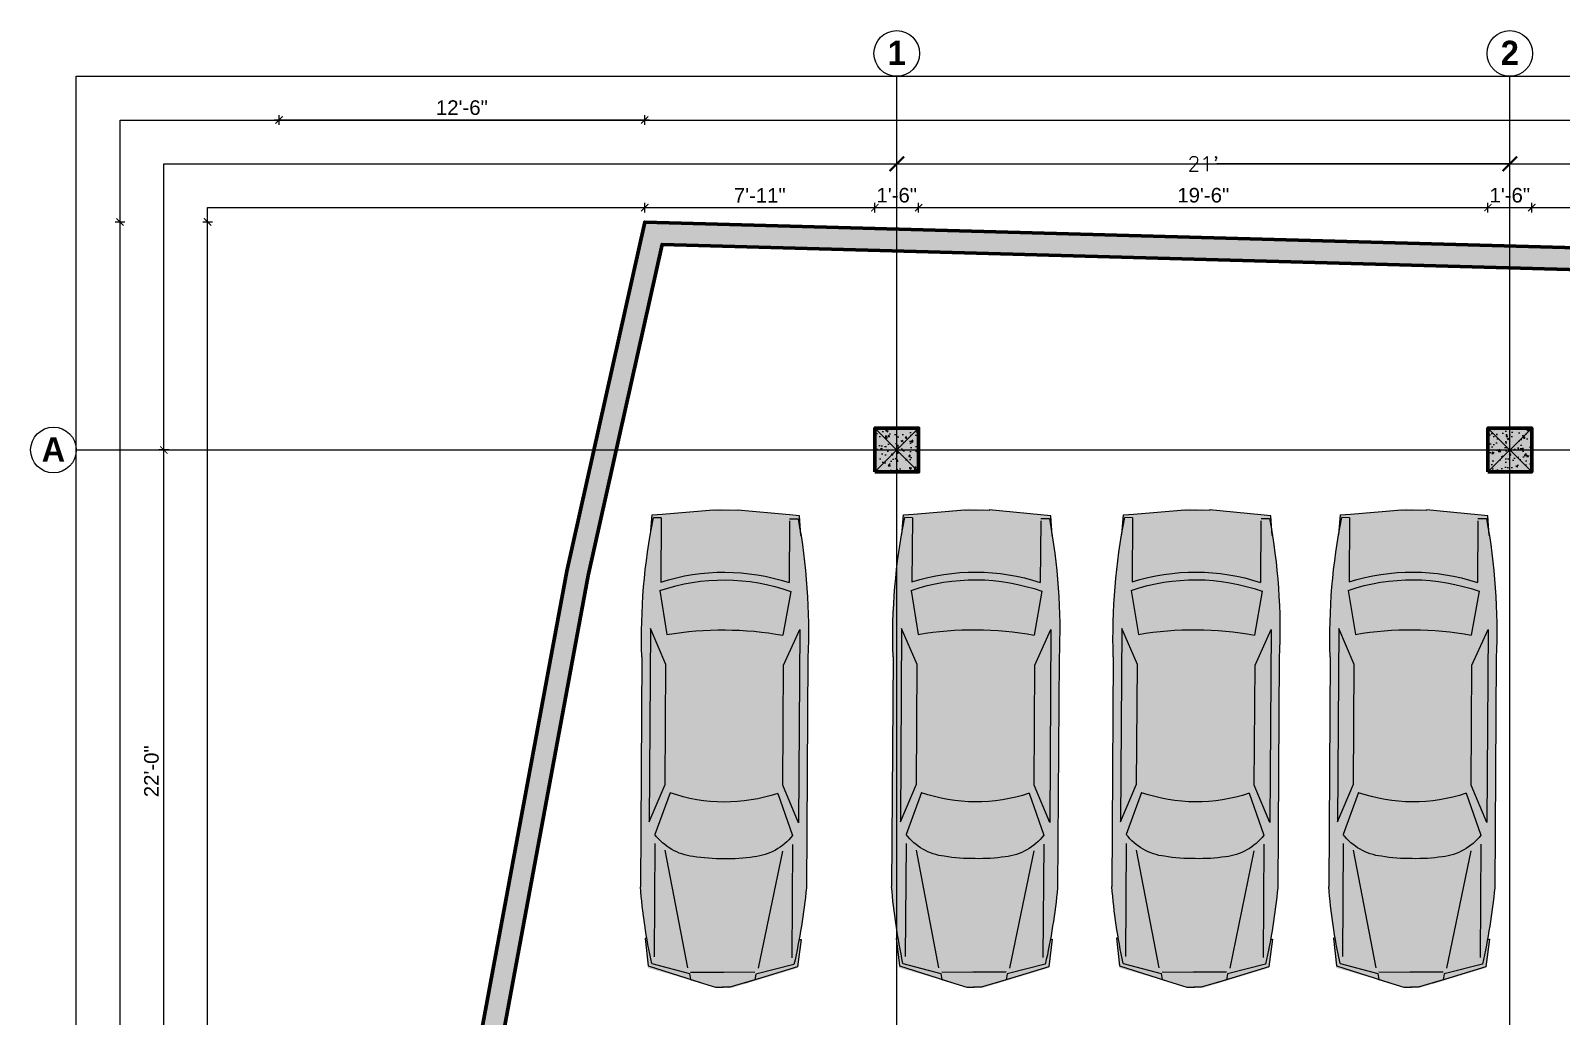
# Model space of a CAD drawing. Header units: feet. Extents: x 109753 to 150441, y 47761 to 75080.
# Drawn here: x 124931 to 125561, y 51160 to 51565 of the extents above; entities that cross this region are included whole.
import ezdxf

# ---------------------------------------------------------------- set-up
doc = ezdxf.new("R2010")
doc.units = ezdxf.units.FT
doc.header["$LTSCALE"] = 50
doc.header["$MEASUREMENT"] = 0
doc.header["$PDMODE"] = 3
doc.header["$PDSIZE"] = -10
doc.linetypes.add('ACAD_ISO04W100', pattern=[30, 24, -3, 0, -3])
doc.linetypes.add('CENTER', pattern=[2, 1.25, -0.25, 0.25, -0.25])
for name, color, linetype, lineweight in [('CENTRELINE', 146, 'CENTER', 18), ('COLUMN', 16, 'Continuous', 40), ('DIMENSION', 5, 'Continuous', 15), ('LK-VEHC-013M', 13, 'Continuous', 5), ('LK-VEHC-025M', 1, 'Continuous', 5), ('LK-VEHC-COLR', 7, 'Continuous', 5), ('WALL', 1, 'Continuous', 60)]:
    doc.layers.add(name, color=color, linetype=linetype, lineweight=lineweight)
doc.layers.add('HACTH', color=251, linetype='Continuous')
doc.styles.get("Standard").update_dxf_attribs({"font": 'txt.shx', "height": 6})
doc.styles.add('STYLUS', font='stylu.ttf')
doc.styles.add('TIMES', font='arial.ttf')
doc.dimstyles.new("1-8'", dxfattribs={"dimtxt": 6, "dimasz": 3, "dimexe": 2, "dimexo": 1, "dimgap": 2, "dimtad": 1, "dimdec": 0, "dimzin": 3, "dimdsep": 46, "dimlunit": 4, "dimtxsty": 'TIMES', "dimblk": 'ARCHTICK', "dimcen": 8, "dimdle": 2, "dimclrt": 7, "dimadec": 0, "dimazin": 0, "dimtfac": 1, "dimtdec": 0, "dimtix": 1, "dimtmove": 0, "dimatfit": 3, "dimfxl": 2, "dimfxlon": 1, "dimarcsym": 0})
doc.dimstyles.get("Standard").update_dxf_attribs({"dimtxt": 9, "dimasz": 6, "dimexe": 0, "dimexo": 0, "dimgap": 0.09, "dimtad": 0, "dimdec": 0, "dimzin": 0, "dimdsep": 46, "dimlunit": 4, "dimtxsty": 'Standard', "dimblk": 'ARCHTICK', "dimblk1": 'OBLIQUE', "dimblk2": 'ARCHTICK', "dimcen": 0.09, "dimadec": 0, "dimazin": 0, "dimtfac": 1, "dimtdec": 0, "dimtofl": 0, "dimtmove": 0, "dimatfit": 3, "dimldrblk": 'ARCHTICK', "dimfxl": 9, "dimfxlon": 1, "dimtolj": 1, "dimtzin": 0, "dimarcsym": 1})

# ---------------------------------------------------------------- blocks, each defined once
blk = doc.blocks.new('_ArchTick')
at = {"color": 0, "linetype": 'ByBlock', "const_width": 0.15}
blk.add_lwpolyline([(-0.5, -0.5), (0.5, 0.5)], dxfattribs=at)
blk = doc.blocks.new('*D873')
at = {"layer": 'Defpoints', "color": 0, "transparency": 16777216}
for p in [(125539.3277109663, 51510.65610774327), (125287.3277109663, 51402.02433463007), (125539.3277109663, 51402.02433463007)]:
    blk.add_point(p, dxfattribs=at)
at = {"layer": 'DIMENSION', "color": 0, "lineweight": -2, "transparency": 16777216}
for p, q in [((125287.3277109663, 51501.65610774327), (125287.3277109663, 51510.65610774327)), ((125287.3277109663, 51510.65610774327), (125407.7377109663, 51510.65610774327)), ((125539.3277109663, 51510.65610774327), (125418.9177109663, 51510.65610774327)), ((125539.3277109663, 51501.65610774327), (125539.3277109663, 51510.65610774327))]:
    blk.add_line(p, q, dxfattribs=at)
at = {"layer": 'DIMENSION', "color": 0, "lineweight": -2, "transparency": 16777216, "xscale": 6, "yscale": 6, "zscale": 6, "rotation": 180}
blk.add_blockref('_ArchTick', (125287.3277109663, 51510.65610774327), dxfattribs=at)
at = {"layer": 'DIMENSION', "color": 0, "lineweight": -2, "transparency": 16777216, "xscale": 6, "yscale": 6, "zscale": 6}
blk.add_blockref('_ArchTick', (125539.3277109663, 51510.65610774327), dxfattribs=at)
at = {"layer": 'DIMENSION', "color": 0, "transparency": 16777216, "insert": (125413.3277109663, 51510.65610774327), "char_height": 6, "attachment_point": 5}
blk.add_mtext("\\A1;21'", dxfattribs=at)
blk = doc.blocks.new('_Oblique')
at = {"color": 0, "linetype": 'ByBlock', "lineweight": -2}
blk.add_line((-0.5, -0.5), (0.5, 0.5), dxfattribs=at)
blk = doc.blocks.new('*D874')
at = {"layer": 'Defpoints', "color": 0, "transparency": 16777216}
for p in [(125803.2465866081, 51510.65610774327), (125539.3277109663, 51402.02433463007), (125803.2465866081, 51402.02433463007)]:
    blk.add_point(p, dxfattribs=at)
at = {"layer": 'DIMENSION', "color": 0, "lineweight": -2, "transparency": 16777216}
for p, q in [((125537.3277109663, 51510.65610774327), (125805.2465866081, 51510.65610774327)), ((125539.3277109663, 51508.65610774327), (125539.3277109663, 51512.65610774327)), ((125803.2465866081, 51508.65610774327), (125803.2465866081, 51512.65610774327))]:
    blk.add_line(p, q, dxfattribs=at)
at = {"layer": 'DIMENSION', "color": 0, "lineweight": -2, "transparency": 16777216, "xscale": 3, "yscale": 3, "zscale": 3, "rotation": 180}
blk.add_blockref('_ArchTick', (125539.3277109663, 51510.65610774327), dxfattribs=at)
at = {"layer": 'DIMENSION', "color": 0, "lineweight": -2, "transparency": 16777216, "xscale": 3, "yscale": 3, "zscale": 3}
blk.add_blockref('_ArchTick', (125803.2465866081, 51510.65610774327), dxfattribs=at)
at = {"layer": 'DIMENSION', "color": 7, "transparency": 16777216, "insert": (125671.2871487872, 51515.7195456696), "char_height": 6, "attachment_point": 5, "style": 'TIMES'}
blk.add_mtext('22\'-0"', dxfattribs=at)
blk = doc.blocks.new('*D886')
at = {"layer": 'Defpoints', "color": 0, "transparency": 16777216}
for p in [(124986.0557286407, 51393.0243346301), (125278.3277109664, 51393.0243346301), (125278.3277109664, 51128.90618864393)]:
    blk.add_point(p, dxfattribs=at)
at = {"layer": 'DIMENSION', "color": 0, "lineweight": -2, "transparency": 16777216}
for p, q in [((124986.0557286407, 51126.90618864393), (124986.0557286407, 51395.0243346301)), ((124988.0557286407, 51393.0243346301), (124984.0557286407, 51393.0243346301)), ((124988.0557286407, 51128.90618864393), (124984.0557286407, 51128.90618864393))]:
    blk.add_line(p, q, dxfattribs=at)
at = {"layer": 'DIMENSION', "color": 0, "lineweight": -2, "transparency": 16777216, "xscale": 3, "yscale": 3, "zscale": 3}
for p, rotation in [((124986.0557286407, 51393.0243346301), 90), ((124986.0557286407, 51128.90618864393), 270)]:
    blk.add_blockref('_ArchTick', p, dxfattribs=dict(at, rotation=rotation))
at = {"layer": 'DIMENSION', "color": 7, "transparency": 16777216, "insert": (124980.9922907143, 51260.96526163696), "char_height": 6, "attachment_point": 5, "rotation": 90, "style": 'TIMES'}
blk.add_mtext('22\'-0"', dxfattribs=at)
blk = doc.blocks.new('*D887')
at = {"layer": 'Defpoints', "color": 0, "transparency": 16777216}
for p in [(126079.3277109663, 51528.65610774327), (125183.7131148961, 51486.73449358177), (126079.3277109663, 51462.02433463007)]:
    blk.add_point(p, dxfattribs=at)
at = {"layer": 'DIMENSION', "color": 0, "lineweight": -2, "transparency": 16777216}
for p, q in [((125181.7131148961, 51528.65610774327), (126081.3277109663, 51528.65610774327)), ((125183.7131148961, 51526.65610774327), (125183.7131148961, 51530.65610774327)), ((126079.3277109663, 51526.65610774327), (126079.3277109663, 51530.65610774327))]:
    blk.add_line(p, q, dxfattribs=at)
at = {"layer": 'DIMENSION', "color": 0, "lineweight": -2, "transparency": 16777216, "xscale": 3, "yscale": 3, "zscale": 3, "rotation": 180}
blk.add_blockref('_ArchTick', (125183.7131148961, 51528.65610774327), dxfattribs=at)
at = {"layer": 'DIMENSION', "color": 0, "lineweight": -2, "transparency": 16777216, "xscale": 3, "yscale": 3, "zscale": 3}
blk.add_blockref('_ArchTick', (126079.3277109663, 51528.65610774327), dxfattribs=at)
at = {"layer": 'DIMENSION', "color": 7, "transparency": 16777216, "insert": (125631.5204129312, 51533.7195456696), "char_height": 6, "attachment_point": 5, "style": 'TIMES'}
blk.add_mtext('74\'-8"', dxfattribs=at)
blk = doc.blocks.new('*D890')
at = {"layer": 'Defpoints', "color": 0, "transparency": 16777216}
for p in [(124968.0557286407, 51486.7344935818), (125183.7131148961, 51486.7344935818), (125033.4282013022, 50687.66989667164)]:
    blk.add_point(p, dxfattribs=at)
at = {"layer": 'DIMENSION', "color": 0, "lineweight": -2, "transparency": 16777216}
for p, q in [((124970.0557286407, 51486.7344935818), (124966.0557286407, 51486.7344935818)), ((124968.0557286407, 50685.66989667164), (124968.0557286407, 51488.7344935818)), ((124970.0557286407, 50687.66989667164), (124966.0557286407, 50687.66989667164))]:
    blk.add_line(p, q, dxfattribs=at)
at = {"layer": 'DIMENSION', "color": 0, "lineweight": -2, "transparency": 16777216, "xscale": 3, "yscale": 3, "zscale": 3}
for p, rotation in [((124968.0557286407, 51486.7344935818), 90), ((124968.0557286407, 50687.66989667164), 270)]:
    blk.add_blockref('_ArchTick', p, dxfattribs=dict(at, rotation=rotation))
at = {"layer": 'DIMENSION', "color": 7, "transparency": 16777216, "insert": (124962.9922907144, 51087.20219512667), "char_height": 6, "attachment_point": 5, "rotation": 90, "style": 'TIMES'}
blk.add_mtext('66\'-7"', dxfattribs=at)
blk = doc.blocks.new('*D902')
at = {"layer": 'Defpoints', "color": 0, "transparency": 16777216}
for p in [(125004.0557286403, 51486.7344935818), (125183.7131148961, 51486.7344935818), (125033.4282013022, 50687.66989667164)]:
    blk.add_point(p, dxfattribs=at)
at = {"layer": 'DIMENSION', "color": 0, "lineweight": -2, "transparency": 16777216}
for p, q in [((125006.0557286403, 51486.7344935818), (125002.0557286403, 51486.7344935818)), ((125004.0557286403, 50685.66989667164), (125004.0557286403, 51488.7344935818)), ((125006.0557286403, 50687.66989667164), (125002.0557286403, 50687.66989667164))]:
    blk.add_line(p, q, dxfattribs=at)
at = {"layer": 'DIMENSION', "color": 0, "lineweight": -2, "transparency": 16777216, "xscale": 3, "yscale": 3, "zscale": 3}
for p, rotation in [((125004.0557286403, 51486.7344935818), 90), ((125004.0557286403, 50687.66989667164), 270)]:
    blk.add_blockref('_ArchTick', p, dxfattribs=dict(at, rotation=rotation))
at = {"layer": 'DIMENSION', "color": 7, "transparency": 16777216, "insert": (124998.9922907139, 51087.20219512667), "char_height": 6, "attachment_point": 5, "rotation": 90, "style": 'TIMES'}
blk.add_mtext('66\'-7"', dxfattribs=at)
blk = doc.blocks.new('*D903')
at = {"layer": 'Defpoints', "color": 0, "transparency": 16777216}
for p in [(125278.3277109663, 51492.65610774327), (125183.7131148961, 51486.73449358177), (125278.3277109663, 51486.73449358188)]:
    blk.add_point(p, dxfattribs=at)
at = {"layer": 'DIMENSION', "color": 0, "lineweight": -2, "transparency": 16777216}
for p, q in [((125181.7131148961, 51492.65610774327), (125280.3277109663, 51492.65610774327)), ((125183.7131148961, 51490.65610774327), (125183.7131148961, 51494.65610774327)), ((125278.3277109663, 51490.65610774327), (125278.3277109663, 51494.65610774327))]:
    blk.add_line(p, q, dxfattribs=at)
at = {"layer": 'DIMENSION', "color": 0, "lineweight": -2, "transparency": 16777216, "xscale": 3, "yscale": 3, "zscale": 3, "rotation": 180}
blk.add_blockref('_ArchTick', (125183.7131148961, 51492.65610774327), dxfattribs=at)
at = {"layer": 'DIMENSION', "color": 0, "lineweight": -2, "transparency": 16777216, "xscale": 3, "yscale": 3, "zscale": 3}
blk.add_blockref('_ArchTick', (125278.3277109663, 51492.65610774327), dxfattribs=at)
at = {"layer": 'DIMENSION', "color": 7, "transparency": 16777216, "insert": (125231.0204129312, 51497.66838605159), "char_height": 6, "attachment_point": 5, "style": 'TIMES'}
blk.add_mtext('7\'-11"', dxfattribs=at)
blk = doc.blocks.new('*D904')
at = {"layer": 'Defpoints', "color": 0, "transparency": 16777216}
for p in [(125296.3277109663, 51492.65610774327), (125278.3277109663, 51486.73449358188), (125296.3277109663, 51402.02433463007)]:
    blk.add_point(p, dxfattribs=at)
at = {"layer": 'DIMENSION', "color": 0, "lineweight": -2, "transparency": 16777216}
for p, q in [((125278.3277109663, 51490.65610774327), (125278.3277109663, 51494.65610774327)), ((125278.3277109663, 51492.65610774327), (125296.3277109663, 51492.65610774327)), ((125296.3277109663, 51490.65610774327), (125296.3277109663, 51494.65610774327))]:
    blk.add_line(p, q, dxfattribs=at)
at = {"layer": 'DIMENSION', "color": 7, "transparency": 16777216, "insert": (125287.3277109663, 51497.7195456696), "char_height": 6, "attachment_point": 5, "style": 'TIMES'}
blk.add_mtext('1\'-6"', dxfattribs=at)
blk = doc.blocks.new('*D905')
at = {"layer": 'Defpoints', "color": 0, "transparency": 16777216}
for p in [(125530.3277109663, 51492.65610774327), (125296.3277109663, 51402.02433463007), (125530.3277109663, 51402.02433463007)]:
    blk.add_point(p, dxfattribs=at)
at = {"layer": 'DIMENSION', "color": 0, "lineweight": -2, "transparency": 16777216}
for p, q in [((125294.3277109663, 51492.65610774327), (125532.3277109663, 51492.65610774327)), ((125296.3277109663, 51490.65610774327), (125296.3277109663, 51494.65610774327)), ((125530.3277109663, 51490.65610774327), (125530.3277109663, 51494.65610774327))]:
    blk.add_line(p, q, dxfattribs=at)
at = {"layer": 'DIMENSION', "color": 0, "lineweight": -2, "transparency": 16777216, "xscale": 3, "yscale": 3, "zscale": 3, "rotation": 180}
blk.add_blockref('_ArchTick', (125296.3277109663, 51492.65610774327), dxfattribs=at)
at = {"layer": 'DIMENSION', "color": 0, "lineweight": -2, "transparency": 16777216, "xscale": 3, "yscale": 3, "zscale": 3}
blk.add_blockref('_ArchTick', (125530.3277109663, 51492.65610774327), dxfattribs=at)
at = {"layer": 'DIMENSION', "color": 7, "transparency": 16777216, "insert": (125413.3277109663, 51497.7195456696), "char_height": 6, "attachment_point": 5, "style": 'TIMES'}
blk.add_mtext('19\'-6"', dxfattribs=at)
blk = doc.blocks.new('*D906')
at = {"layer": 'Defpoints', "color": 0, "transparency": 16777216}
for p in [(125548.3277109663, 51492.65610774327), (125530.3277109663, 51402.02433463007), (125548.3277109663, 51402.02433463007)]:
    blk.add_point(p, dxfattribs=at)
at = {"layer": 'DIMENSION', "color": 0, "lineweight": -2, "transparency": 16777216}
for p, q in [((125530.3277109663, 51490.65610774327), (125530.3277109663, 51494.65610774327)), ((125530.3277109663, 51492.65610774327), (125548.3277109663, 51492.65610774327)), ((125548.3277109663, 51490.65610774327), (125548.3277109663, 51494.65610774327))]:
    blk.add_line(p, q, dxfattribs=at)
at = {"layer": 'DIMENSION', "color": 7, "transparency": 16777216, "insert": (125539.3277109663, 51497.7195456696), "char_height": 6, "attachment_point": 5, "style": 'TIMES'}
blk.add_mtext('1\'-6"', dxfattribs=at)
blk = doc.blocks.new('*D907')
at = {"layer": 'Defpoints', "color": 0, "transparency": 16777216}
for p in [(125794.2465866081, 51492.65610774327), (125548.3277109663, 51402.02433463007), (125794.2465866081, 51402.02433463007)]:
    blk.add_point(p, dxfattribs=at)
at = {"layer": 'DIMENSION', "color": 0, "lineweight": -2, "transparency": 16777216}
for p, q in [((125546.3277109663, 51492.65610774327), (125796.2465866081, 51492.65610774327)), ((125548.3277109663, 51490.65610774327), (125548.3277109663, 51494.65610774327)), ((125794.2465866081, 51490.65610774327), (125794.2465866081, 51494.65610774327))]:
    blk.add_line(p, q, dxfattribs=at)
at = {"layer": 'DIMENSION', "color": 0, "lineweight": -2, "transparency": 16777216, "xscale": 3, "yscale": 3, "zscale": 3, "rotation": 180}
blk.add_blockref('_ArchTick', (125548.3277109663, 51492.65610774327), dxfattribs=at)
at = {"layer": 'DIMENSION', "color": 0, "lineweight": -2, "transparency": 16777216, "xscale": 3, "yscale": 3, "zscale": 3}
blk.add_blockref('_ArchTick', (125794.2465866081, 51492.65610774327), dxfattribs=at)
at = {"layer": 'DIMENSION', "color": 7, "transparency": 16777216, "insert": (125671.2871487872, 51497.7195456696), "char_height": 6, "attachment_point": 5, "style": 'TIMES'}
blk.add_mtext('20\'-6"', dxfattribs=at)
blk = doc.blocks.new('*D924')
at = {"layer": 'Defpoints', "color": 0, "transparency": 16777216}
for p in [(125033.4282013021, 51528.65610774327), (125183.7131148961, 51486.73449358177), (125033.4282013021, 50687.66989667161)]:
    blk.add_point(p, dxfattribs=at)
at = {"layer": 'DIMENSION', "color": 0, "lineweight": -2, "transparency": 16777216}
for p, q in [((125185.7131148961, 51528.65610774327), (125031.4282013021, 51528.65610774327)), ((125033.4282013021, 51526.65610774327), (125033.4282013021, 51530.65610774327)), ((125183.7131148961, 51526.65610774327), (125183.7131148961, 51530.65610774327))]:
    blk.add_line(p, q, dxfattribs=at)
at = {"layer": 'DIMENSION', "color": 0, "lineweight": -2, "transparency": 16777216, "xscale": 3, "yscale": 3, "zscale": 3, "rotation": 180}
blk.add_blockref('_ArchTick', (125033.4282013021, 51528.65610774327), dxfattribs=at)
at = {"layer": 'DIMENSION', "color": 0, "lineweight": -2, "transparency": 16777216, "xscale": 3, "yscale": 3, "zscale": 3}
blk.add_blockref('_ArchTick', (125183.7131148961, 51528.65610774327), dxfattribs=at)
at = {"layer": 'DIMENSION', "color": 7, "transparency": 16777216, "insert": (125108.5706580991, 51533.7195456696), "char_height": 6, "attachment_point": 5, "style": 'TIMES'}
blk.add_mtext('12\'-6"', dxfattribs=at)
blk = doc.blocks.new('*U559')
at = {"layer": 'LK-VEHC-COLR', "true_color": 0x005194, "transparency": 33554508}
h = blk.add_hatch(color=154, dxfattribs=at)
h.dxf.hatch_style = 1
h.paths.add_polyline_path([(-25.75213022576508, 34.91884481146121), (-42.26832162663942, 35.02302258811727, 0.01430996461040831), (-56.78740247539452, 34.22631918383806), (-64.04236246976748, 33.51464944875321, 0.01359673957397087), (-77.72495420964519, 31.59597815946205), (-79.57703569288111, 31.45157919517293), (-85.33019990116945, 30.81197965707514), (-85.63882366552403, 26.79762010473211), (-85.65643963351272, 26.60177726209595), (-85.65643963351272, 25.71135338127563), (-87.99252476292759, 3.506093420982655), (-87.60317734777868, -5.843489360451031), (-85.2670922183638, -28.43831547339645), (-85.26709221836381, -30.78249489650047), (-77.72495420964557, -31.37052351556619, 0.007042589773804127), (-70.65057343839433, -32.45726969153014), (-49.73267678234605, -34.49209566329057, 0.003653844471798119), (-46.023479548878, -34.67137098649982), (70.90030584155829, -34.67137098649983, 0.005249798535519758), (76.22012046424663, -34.13222284144931), (79.08895889362381, -33.79452299645727, 0.01313141691335219), (92.3133507771629, -31.8079254413691), (92.3133507771629, -32.33397504703067), (93.4433892135323, -32.33397504703067), (104.3451181147416, -31.16527756551728), (112.9107618865362, -3.506094397424791), (112.5214144713875, 3.116527268330683), (104.7344655298903, 31.55484274172726), (92.3133507771629, 32.28590604928306), (92.3133507771629, 32.03338008526483, 0.02146020927456215), (70.65636880234648, 34.91884481146121)])
h.paths.add_polyline_path([(27.69171155586878, -24.5578266057521), (43.41048860950241, -31.19836846138492), (-37.62853956632808, -31.19836846138491), (-22.60837491539836, -24.5578266057521)], flags=16)
h.paths.add_polyline_path([(31.19074532912214, 22.68841027346849), (48.7095104534037, 28.97224696900185, -0.2037848478627256), (57.81809721554799, 12.9043723376806, -0.04670600568767259), (58.69412905926497, -0.01802310301409986, -0.04625310885510214), (57.81809721554798, -12.67891769378478, -0.2037848478627262), (48.70951045340369, -28.74679232510608), (31.15680274369669, -22.45078070386737, 0.1659889442403227)], flags=16)
h.paths.add_polyline_path([(-22.60837491539837, 24.78328124964787), (-37.62853956632807, 31.4238231052807), (43.41048860950239, 31.42382310528069), (27.69171155586877, 24.78328124964787)], flags=16)
h.paths.add_polyline_path([(-35.18339665866549, -24.20832428166135), (-53.57999634602557, -27.33402881795479, -0.1693776825635575), (-53.60017893650971, 27.56291261809153), (-35.1833966586665, 24.43377892555731, 0.08627177125620375)], flags=16)
h.paths.add_polyline_path([(109.4063211142709, -13.37759749005436), (109.9533096239551, -11.62625190302512), (109.4293521344032, -13.3737568390318)], flags=16)
at = {"layer": 'LK-VEHC-COLR', "true_color": 0x848589, "transparency": 33554508}
h = blk.add_hatch(color=252, dxfattribs=at)
h.dxf.hatch_style = 1
h.paths.add_polyline_path([(-35.18339665866648, 24.43377892555731), (-53.60017893650969, 27.56291261809153, 0.1693776825635575), (-53.57999634602557, -27.3340288179548), (-35.18339665866557, -24.20832428166137, -0.08627177125620378)])
at = {"layer": 'LK-VEHC-COLR', "true_color": 0x5c5d60, "transparency": 33554508}
h = blk.add_hatch(color=251, dxfattribs=at)
h.dxf.hatch_style = 1
h.paths.add_polyline_path([(27.69171155586878, 24.78328124964787), (43.41048860950242, 31.42382310528069), (-37.62853956632807, 31.42382310528069), (-22.60837491539836, 24.78328124964787)])
at = {"layer": 'LK-VEHC-COLR', "true_color": 0x848589, "transparency": 33554508}
h = blk.add_hatch(color=252, dxfattribs=at)
h.dxf.hatch_style = 1
h.paths.add_polyline_path([(31.1568027436967, -22.45078070386737), (48.70951045340369, -28.74679232510609, 0.2037848478627205), (57.8180972155479, -12.67891769378528, 0.04625310885510098), (58.69412905926496, -0.01802310301492316, 0.04670600568767631), (57.81809721554795, 12.9043723376808, 0.2037848478627233), (48.70951045340369, 28.97224696900185), (31.19074532912215, 22.6884102734685, -0.1659889442403227)])
at = {"layer": 'LK-VEHC-COLR', "true_color": 0x5c5d60, "transparency": 33554508}
h = blk.add_hatch(color=251, dxfattribs=at)
h.dxf.hatch_style = 1
h.paths.add_polyline_path([(43.41048860950242, -31.19836846138492), (27.69171155586877, -24.5578266057521), (-22.60837491539837, -24.5578266057521), (-37.62853956632807, -31.19836846138491)])
at = {"layer": 'LK-VEHC-013M', "transparency": 33554516}
for p, q in [((92.3133507771629, 32.82183163427975), (103.840453916374, 31.42382310528068)), ((92.3133507771629, 32.12282698609783), (92.3133507771629, 32.82183163427975)), ((-85.63882366552389, 26.79762010473337), (-87.57922449404896, 5.225509258690414)), ((-85.31542344380296, 31.00418135905034), (-85.63882366552389, 26.79762010473337)), ((-77.01481909109975, 31.65134439283316), (-85.31542344380296, 31.00418135905034)), ((-84.08625832452482, 27.22137004347929), (-57.14610144048902, 27.22137004347929)), ((-53.60017893650969, 27.56291261809153), (-35.18339665866552, 24.43377892555714)), ((-37.62853956632807, 31.42382310528069), (43.41048860950241, 31.42382310528069)), ((-22.60837491539837, 24.78328124964787), (-37.62853956632807, 31.42382310528069)), ((43.41048860950241, 31.42382310528069), (27.69171155586878, 24.78328124964787)), ((31.18477306758723, 22.68626807246732), (48.70951045340369, 28.97224696900185)), ((52.49244884105099, 28.97730760400941), (99.99808620330361, 28.9773076040094)), ((103.840453916374, 31.42382310528068), (110.8265769398109, 9.055682804475275)), ((27.69171155586878, 24.78328124964787), (-22.60837491539837, 24.78328124964787)), ((55.28689795006562, 24.78328124964787), (104.539066319078, 14.99722001192639)), ((106.2855968240367, 13.59921148292755), (106.2855968240367, -0.3808761091554581)), ((-87.57922449404896, 5.225509258690414), (-87.47142458740882, -5.262652881299568)), ((106.2855968240367, -13.37375683903179), (106.2855968240367, 0.6063307530512182)), ((-85.63882366552389, -26.57216546083759), (-87.57922449404896, -5.00005461479463)), ((103.840453916374, -31.19836846138492), (110.8265769398109, -8.830228160579516)), ((55.28689795006562, -24.5578266057521), (104.539066319078, -14.77176536803064)), ((-53.57999634602555, -27.33402881795479), (-35.18339665866552, -24.20832428166136)), ((-22.60837491539837, -24.5578266057521), (-37.62853956632807, -31.19836846138491)), ((27.69171155586878, -24.5578266057521), (-22.60837491539837, -24.5578266057521)), ((43.41048860950241, -31.19836846138492), (27.69171155586878, -24.5578266057521)), ((31.1568027436967, -22.45078070386737), (48.70951045340369, -28.74679232510609)), ((-85.31542344380296, -30.77872671515456), (-85.63882366552389, -26.57216546083759)), ((-77.01481909109975, -31.42588974893738), (-85.31542344380296, -30.77872671515456)), ((-83.15208466103718, -26.5907320968206), (-57.25850591703215, -26.5907320968206)), ((-37.62853956632808, -31.19836846138491), (43.41048860950241, -31.19836846138492)), ((52.49244884105099, -28.75185296011364), (99.99808620330361, -28.75185296011364)), ((92.3133507771629, -32.59637699038399), (103.840453916374, -31.19836846138492)), ((92.3133507771629, -31.89737234220207), (92.3133507771629, -32.59637699038399))]:
    blk.add_line(p, q, dxfattribs=at)
for centre, radius, start, end in [((25.11274571196543, 0.1433766096160965), 86.60101421608813, 161.7794725705643, 197.9811651863156), ((25.11274571196543, 0.1433766096160965), 83.351997346414, 160.7942902840444, 199.2478387370644), ((34.3705889442092, 10.22808873162876), 23.59974868668143, 6.511524289010805, 52.58470467935606), ((104.723516569786, 0.112727321950733), 142.0051334291089, 170.1384008920261, 189.8615991079762), ((-34.938311485452, 0.1685280176232048), 69.85840859912508, 341.1078424244241, 18.80599003548548), ((-10.76180906988715, 1.76432866201079), 69.47880338070667, 358.5300201955237, 9.22647479978037), ((-10.03015354635772, -1.62361121292497), 68.74303552241622, 350.7454613572963, 1.338343407950403), ((34.3705889442092, -10.00263408773299), 23.59974868668143, 307.4152953206439, 353.4884757109892)]:
    blk.add_arc(centre, radius, start, end, dxfattribs=at)
at = {"layer": 'LK-VEHC-025M', "transparency": 33554516}
for p, q in [((-25.75213022576508, 34.91884481146121), (70.65636880234717, 34.91884481146121)), ((-84.08625832452482, 27.22137004347929), (-84.0862583245248, 30.44345688166036)), ((102.8138034013857, 29.94424038071445), (106.9683317002535, 14.00961104806559)), ((106.9683317002535, 14.00961104806559), (109.4293521344032, 13.59921148292755)), ((109.4293521344032, 13.59921148292755), (112.5731079465706, 3.114145597024155)), ((112.5731079465706, 3.114145597024155), (112.5731079465706, -0.03137455242927679)), ((112.5731079465706, -2.888690953128396), (112.5731079465706, 0.2568291963250362)), ((109.4293521344032, -13.37375683903179), (112.5731079465706, -2.888690953128396)), ((102.8138034013857, -29.7187857368187), (106.9683317002535, -13.78415640416984)), ((106.9683317002535, -13.78415640416984), (109.4293521344032, -13.37375683903179)), ((-84.0862583245248, -26.6548397829358), (-84.0862583245248, -30.21800223776458)), ((-25.75213022576509, -34.69339016756544), (70.65636880234717, -34.69339016756545))]:
    blk.add_line(p, q, dxfattribs=at)
for centre, radius, start, end in [((-35.61202995505847, -218.9767197867611), 254.0869444605955, 87.77606629385332, 100.9981975881219), ((47.88621431882619, -218.6999937906182), 254.6389507303842, 77.54294864864436, 84.86968229666027), ((-35.61202995505845, 219.2021744306569), 254.0869444605955, 259.001802411878, 272.2239337061466), ((47.88621431882622, 218.925448434514), 254.6389507303842, 275.1303177033397, 282.4570513513556)]:
    blk.add_arc(centre, radius, start, end, dxfattribs=at)
blk = doc.blocks.new('A$Cb5c74cea')
at = {"true_color": 0xffffff, "transparency": 33554687}
h = blk.add_hatch(color=7, dxfattribs=at)
h.dxf.hatch_style = 1
h.paths.add_polyline_path([(-9, -9), (9, -9), (9, 9), (-9, 9)])
at = {"layer": 'HACTH', "transparency": 33554623}
h = blk.add_hatch(dxfattribs=at)
h.set_pattern_fill('AR-CONC', color=256)
h.set_pattern_definition([(49.99999999999999, (-126497.0296379852, -50480.55175068545), (7.172601826007535, -0.6275213498259511), [0.75, -8.25]), (355, (-126497.0296379852, -50480.55175068545), (-1.38751333613, 7.521921337000118), [0.6, -6.6]), (100.45144446, (-126496.4319211752, -50480.60404412545), (5.78508846727112, 6.894399909686294), [0.6374019199999997, -7.011421119999998]), (46.18420000000001, (-126497.0296379852, -50478.55175068545), (10.67241330671572, -1.655192807930765), [1.125, -12.375]), (96.63563549, (-126496.1402705352, -50478.68968375545), (9.346619456742284, 9.741186007745505), [0.95610342, -10.5171376]), (351.1841639899999, (-126497.0296379852, -50478.55175068545), (9.346619450547731, 9.741186002699902), [0.9, -9.90000001]), (21, (-126496.0296379852, -50479.05175068545), (5.969070521184617, -4.026188906653388), [0.75, -8.25]), (326.0000000000001, (-126496.0296379852, -50479.05175068545), (2.433153319215817, 7.25150045046853), [0.6, -6.6]), (71.45144474, (-126495.5322154452, -50479.38726642545), (8.402223767299711, 3.225311528063538), [0.6374019000000001, -7.01142112]), (37.50000000000001, (-126497.0296379852, -50480.55175068545), (0.1215985531729067, 3.328938538313115), [0, -6.52, 0, -6.7, 0, -6.625]), (7.499999999999999, (-126497.0296379852, -50480.55175068545), (2.630695374421486, 3.944117118823602), [0, -3.82, 0, -6.37, 0, -2.525]), (327.5, (-126499.2596379852, -50480.55175068545), (5.33822436172409, -0.2255487173437976), [0, -2.5, 0, -7.8, 0, -10.35]), (317.5, (-126500.2596379852, -50480.55175068545), (5.831861693423862, 1.001049823323177), [0, -3.25, 0, -5.18, 0, -7.35])])
h.paths.add_polyline_path([(-9, -9), (9, -9), (9, 9), (-9, 9)])
at = {"layer": 'COLUMN'}
blk.add_lwpolyline([(-9, -9), (9, -9), (9, 9), (-9, 9)], close=True, dxfattribs=at)
at = {"layer": 'Defpoints', "color": 18, "true_color": 0x000000}
for p, q in [((-9, -9), (9, 9)), ((-9, 9), (9, -9))]:
    blk.add_line(p, q, dxfattribs=at)

msp = doc.modelspace()

# ---------------------------------------------------------------- hatches: boundary and pattern name
at = {"layer": 'HACTH', "true_color": 0x000000, "transparency": 33554623}
h = msp.add_hatch(dxfattribs=at)
h.set_pattern_fill('AR-CONC', color=18)
h.set_pattern_definition([(49.99999999999999, (0, 0), (7.172601826007535, -0.6275213498259511), [0.75, -8.25]), (355, (0, 0), (-1.38751333613, 7.521921337000118), [0.6, -6.6]), (100.45144446, (0.597716810007114, -0.05229343999963021), (5.78508846727112, 6.894399909686294), [0.6374019199999996, -7.011421119999997]), (46.18420000000001, (0, 2), (10.67241330671572, -1.655192807930765), [1.125, -12.375]), (96.63563549, (0.8893674499995541, 1.862066929999855), (9.346619456742284, 9.741186007745505), [0.95610342, -10.5171376]), (351.1841639899999, (0, 2), (9.346619450547731, 9.741186002699902), [0.9, -9.90000001]), (21, (1, 1.5), (5.969070521184617, -4.026188906653388), [0.75, -8.25]), (326.0000000000001, (1, 1.5), (2.433153319215817, 7.25150045046853), [0.6, -6.6]), (71.45144474, (1.49742253999284, 1.164484259999881), (8.402223767299711, 3.225311528063538), [0.6374019000000001, -7.01142112]), (37.50000000000001, (0, 0), (0.1215985531729067, 3.328938538313115), [0, -6.52, 0, -6.7, 0, -6.625]), (7.499999999999999, (0, 0), (2.630695374421486, 3.944117118823602), [0, -3.82, 0, -6.37, 0, -2.525]), (327.5, (-2.229999999995925, 0), (5.33822436172409, -0.2255487173437976), [0, -2.5, 0, -7.8, 0, -10.35]), (317.5, (-3.229999999995925, 0), (5.831861693423862, 1.001049823323177), [0, -3.25, 0, -5.18, 0, -7.35])])
h.paths.add_polyline_path([(125266.3277109663, 50696.66989667161), (125043.9809458204, 50696.66989667161), (125062.6238525661, 50813.30890695886), (125160.4741741522, 51341.47104355223), (125190.8789802965, 51477.53336131021), (126070.4037051281, 51453.26712464112), (126071.533657, 51323.64002339408), (126072.0144693975, 50646.41240751449), (126069.3793021715, 50575.31835725093), (126069.6723502297, 50480.70773193306), (126019.3277109663, 50480.55179385816), (126019.3277109663, 50471.55175068545), (126078.7001836288, 50471.73565167717), (126078.3798186458, 50575.16555174274), (126081.0145877785, 50646.24886186776), (126080.5336291511, 51323.68244369251), (126079.3277109663, 51462.02433463007), (125183.7131148961, 51486.73449358177), (125151.6548203863, 51343.27277132461), (125053.7541974252, 50814.83912533472), (125033.4282013022, 50687.66989667161), (125266.3277109663, 50687.66989667161)])

# ---------------------------------------------------------------- linework, layer by layer
at = {"linetype": 'ACAD_ISO04W100', "ltscale": 3}
for p, q in [((125287.3277109663, 50387.71833809125), (125287.3277109663, 51546.65610774327)), ((125539.3277109663, 50387.71833809125), (125539.3277109663, 51546.65610774327))]:
    msp.add_line(p, q, dxfattribs=at)
for centre in [(125287.3277109663, 51556.03110774327), (125539.3277109663, 51556.03110774327), (124940.6807286397, 51393.02433463007)]:
    msp.add_circle(centre, 9.375000000000002)
at = {"layer": 'CENTRELINE', "ltscale": 35}
msp.add_line((124950.0557286397, 51393.02433463007), (126163.3277109663, 51393.02433463007), dxfattribs=at)
at = {"layer": 'Defpoints'}
for points in [[(124950.0557286397, 51546.65610774327), (126163.3277109663, 51546.65610774327), (126163.3277109663, 50387.71833809125), (124950.0557286397, 50387.71833809125)], [(124968.0557286397, 51528.65610774327), (126145.3277109663, 51528.65610774327), (126145.3277109663, 50405.71833809125), (124968.0557286397, 50405.71833809125)], [(124986.0557286397, 51510.65610774327), (126127.3277109663, 51510.65610774327), (126127.3277109663, 50423.71833809125), (124986.0557286397, 50423.71833809125)], [(125004.0557286397, 51492.65610774327), (126109.3277109663, 51492.65610774327), (126109.3277109663, 50441.71833809125), (125004.0557286397, 50441.71833809125)]]:
    msp.add_lwpolyline(points, close=True, dxfattribs=at)
msp.add_lwpolyline([(125278.3277109663, 50471.55175068545), (126078.7001836288, 50471.73565167717), (126079.6972032122, 50610.70720680526), (126081.0145877785, 50646.24886186776), (126080.7741084648, 50984.96565278013), (126080.5336291511, 51323.68244369251), (126079.3277109663, 51462.02433463007), (126010.3277109663, 51463.92805635943), (125963.6719772246, 51465.2152959844), (125803.2465866081, 51469.64145978232), (125539.3277109663, 51476.92302642503), (125287.3277109663, 51484.20683130257), (125183.7131148961, 51486.73449358177), (125162.7724219575, 51393.02433463007), (125151.6548203863, 51343.27277132461), (125111.9400479721, 51128.9061886439), (125071.9007709771, 50912.78804265773), (125053.7541974252, 50814.83912533472), (125033.4282013021, 50687.66989667161), (125278.3277109663, 50687.66989667161), (125278.3277109663, 50471.55175068545)], dxfattribs=at)
at = {"layer": 'WALL'}
for points in [[(126019.3277109663, 50471.55175068545), (126078.7001836288, 50471.73565167717), (126078.3798186458, 50575.16555174276), (126081.0145877785, 50646.24886186776), (126080.5336291511, 51323.68244369251), (126079.3277109663, 51462.02433463007), (125183.7131148961, 51486.73449358177), (125151.6548203863, 51343.27277132461), (125053.7541974252, 50814.83912533472), (125033.4282013021, 50687.66989667161), (125278.3277109663, 50687.66989667161)], [(126019.2998343947, 50480.55170751295), (126069.6723502297, 50480.70773193306), (126069.3793021715, 50575.31835725093), (126072.0144693975, 50646.41240751449), (126071.533657, 51323.64002339409), (126070.4037051281, 51453.26712464112), (125190.8789802965, 51477.53336131021), (125160.4741741522, 51341.47104355223), (125062.6238525661, 50813.30890695886), (125043.9809458204, 50696.66989667161)]]:
    msp.add_lwpolyline(points, dxfattribs=at)
for points in [[(125278.3277109663, 51384.02433463007), (125296.3277109663, 51384.02433463007), (125296.3277109663, 51402.02433463007), (125278.3277109663, 51402.02433463007)], [(125530.3277109663, 51384.02433463007), (125548.3277109663, 51384.02433463007), (125548.3277109663, 51402.02433463007), (125530.3277109663, 51402.02433463007)]]:
    msp.add_lwpolyline(points, close=True, dxfattribs=at)

# ---------------------------------------------------------------- block references
for p in [(125287.3277109663, 51393.02433463007), (125539.3277109663, 51393.02433463007)]:
    msp.add_blockref('A$Cb5c74cea', p)
at = {"ltscale": 0.1, "transparency": 33554534, "yscale": 0.9802004874832553, "zscale": 0.9802004874832551, "rotation": 89.62852204000127}
for p, xscale in [((125216.6145515918, 51282.53566059101), -0.9802004874832541), ((125319.896485517, 51282.59504789855), -0.980200487483254), ((125410.4033793835, 51282.59504789855), -0.9802004874832538), ((125499.5583098131, 51282.59504789855), -0.9802004874832538)]:
    msp.add_blockref('*U559', p, dxfattribs=dict(at, xscale=xscale))

# ---------------------------------------------------------------- texts
at = {"char_height": 10, "attachment_point": 5, "style": 'STYLUS'}
for s, insert in [('{\\fStylus BT|b1|i0|c0|p34;1}', (125287.3277109663, 51556.24832281261)), ('{\\fStylus BT|b1|i0|c0|p34;2}', (125539.3277109663, 51556.24832281261)), ('{\\fStylus BT|b1|i0|c0|p34;A}', (124940.6807286397, 51393.24154969944))]:
    msp.add_mtext_dynamic_manual_height_columns(s, width=4.175797679477883, gutter_width=43.75000000000001, heights=[0], dxfattribs=dict(at, insert=insert))

# ---------------------------------------------------------------- dimensions: what is measured, and where the dimension line sits
at = {"layer": 'DIMENSION'}
for base, p1, p2, picture, middle in [((125033.4282013021, 51528.65610774327), (125183.7131148961, 51486.73449358177), (125033.4282013021, 50687.66989667161), '*D924', (125108.5706580991, 51533.7195456696)), ((126079.3277109663, 51528.65610774327), (125183.7131148961, 51486.73449358177), (126079.3277109663, 51462.02433463007), '*D887', (125631.5204129312, 51533.7195456696)), ((125278.3277109663, 51492.65610774327), (125183.7131148961, 51486.73449358177), (125278.3277109663, 51486.73449358188), '*D903', (125231.0204129312, 51497.66838605159)), ((125296.3277109663, 51492.65610774327), (125278.3277109663, 51486.73449358188), (125296.3277109663, 51402.02433463007), '*D904', (125287.3277109663, 51497.7195456696)), ((125530.3277109663, 51492.65610774327), (125296.3277109663, 51402.02433463007), (125530.3277109663, 51402.02433463007), '*D905', (125413.3277109663, 51497.7195456696)), ((125548.3277109663, 51492.65610774327), (125530.3277109663, 51402.02433463007), (125548.3277109663, 51402.02433463007), '*D906', (125539.3277109663, 51497.7195456696)), ((125794.2465866081, 51492.65610774327), (125548.3277109663, 51402.02433463007), (125794.2465866081, 51402.02433463007), '*D907', (125671.2871487872, 51497.7195456696))]:
    dim = msp.add_linear_dim(base=base, p1=p1, p2=p2, dimstyle="1-8'", dxfattribs=at)
    dim.commit()
    dim.dimension.update_dxf_attribs({"geometry": picture, "text_midpoint": middle})
dim = msp.add_aligned_dim(p1=(125287.3277109663, 51402.02433463007), p2=(125539.3277109663, 51402.02433463007), distance=108.63177311320032, dimstyle='Standard', dxfattribs=at)
dim.commit()
dim.dimension.update_dxf_attribs({"geometry": '*D873', "text_midpoint": (125413.3277109663, 51510.65610774327)})
for base, p1, p2, angle, picture, middle in [((125803.2465866081, 51510.65610774327), (125539.3277109663, 51402.02433463007), (125803.2465866081, 51402.02433463007), 180, '*D874', (125671.2871487872, 51515.7195456696)), ((124968.0557286407, 51486.7344935818), (125033.4282013021, 50687.66989667161), (125183.7131148961, 51486.73449358177), 90, '*D890', (124962.9922907144, 51087.20219512667)), ((125004.0557286403, 51486.7344935818), (125033.4282013021, 50687.66989667161), (125183.7131148961, 51486.73449358177), 90, '*D902', (124998.9922907139, 51087.20219512667)), ((124986.0557286407, 51393.0243346301), (125278.3277109663, 51128.9061886439), (125278.3277109663, 51393.02433463007), 90, '*D886', (124980.9922907143, 51260.96526163696))]:
    dim = msp.add_linear_dim(base=base, p1=p1, p2=p2, angle=angle, dimstyle="1-8'", dxfattribs=at)
    dim.commit()
    dim.dimension.update_dxf_attribs({"geometry": picture, "text_midpoint": middle})

doc.saveas('drawing.dxf')
